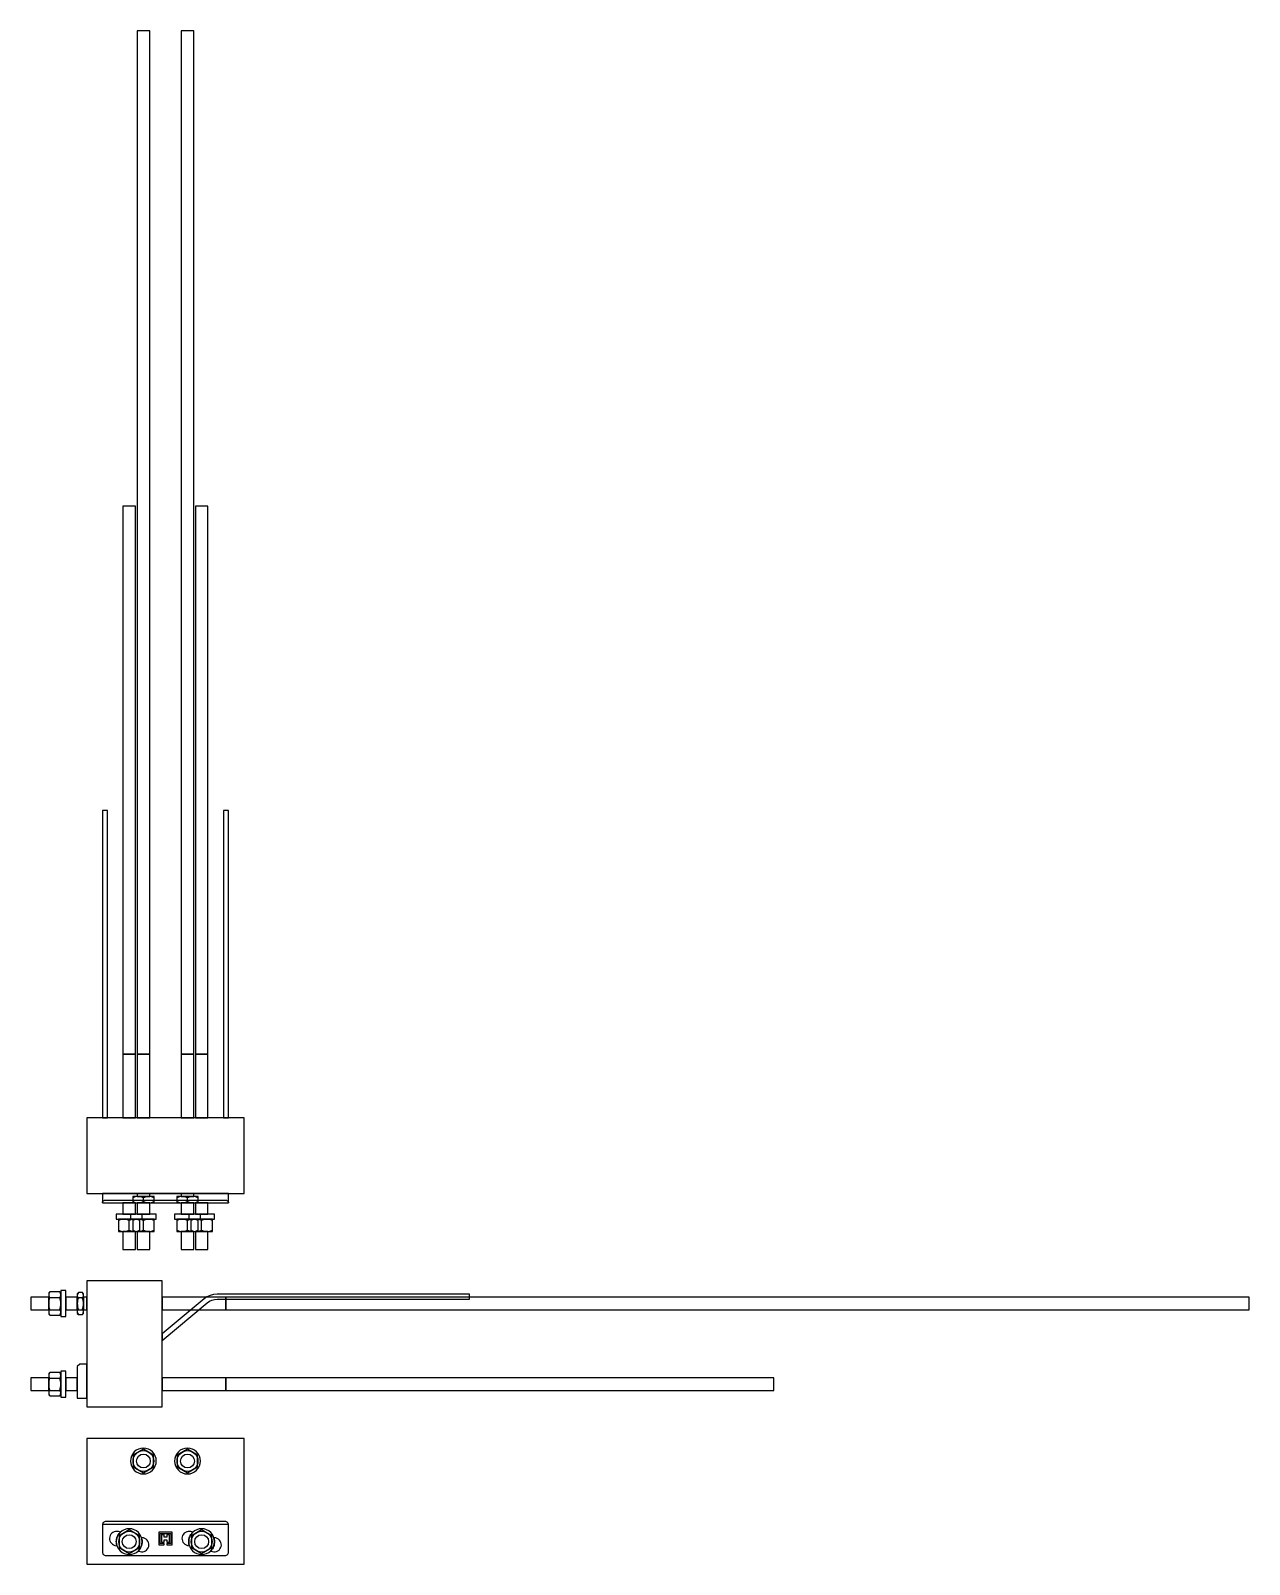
# Model space of a CAD drawing. Extents: x -89 to 1846, y -589 to 1846.
import ezdxf

# ---------------------------------------------------------------- set-up
doc = ezdxf.new("R2010")
doc.units = 0
doc.layers.add('Halfen', color=7, linetype='CONTINUOUS')

msp = doc.modelspace()

# ---------------------------------------------------------------- linework, layer by layer
at = {"layer": 'Halfen', "color": 7}
for p, q in [((90, -15), (90, -5)), ((160, -15), (160, -5)), ((67.5, -60.4), (67.5, -41)), ((90, -60.4), (90, -41)), ((160, -60.4), (160, -41)), ((182.5, -60.4), (182.5, -41)), ((-60.4, -165.185), (-41, -165.185)), ((-15, -165.185), (-5, -165.185)), ((-60.4, -184.815), (-41, -184.815)), ((-15, -184.815), (-5, -184.815)), ((-60.4, -293.185), (-41, -293.185)), ((-60.4, -312.815), (-41, -312.815)), ((25.101, -525), (224.899, -525))]:
    msp.add_line(p, q, dxfattribs=at)
for points in [[(100, 221), (100, 1846), (80, 1846), (80, 221)], [(170, 221), (170, 1846), (150, 1846), (150, 221)], [(77.5, 221), (77.5, 1091), (57.5, 1091), (57.5, 221)], [(192.5, 221), (192.5, 1091), (172.5, 1091), (172.5, 221)], [(25, 607.728), (25, 120), (33, 120), (33, 607.728)], [(217, 607.728), (217, 120), (225, 120), (225, 607.728)], [(57.5, 221), (57.5, 120), (77.5, 120), (77.5, 221)], [(80, 221), (80, 120), (100, 120), (100, 221)], [(150, 221), (150, 120), (170, 120), (170, 221)], [(172.5, 221), (172.5, 120), (192.5, 120), (192.5, 221)], [(0, 0), (250, 0), (250, 120), (0, 120)], [(25, -15), (225, -15), (225, 0), (25, 0)], [(80, 0), (80, -5), (100, -5), (100, 0)], [(150, 0), (150, -5), (170, -5), (170, 0)], [(57.5, -15), (57.5, -33), (77.5, -33), (77.5, -15)], [(73, -15), (107, -15), (107, -5), (73, -5)], [(80, -15), (80, -33), (100, -33), (100, -15)], [(143, -15), (177, -15), (177, -5), (143, -5)], [(150, -15), (150, -33), (170, -33), (170, -15)], [(172.5, -15), (172.5, -33), (192.5, -33), (192.5, -15)], [(47, -41), (88, -41), (88, -33), (47, -33)], [(50.5, -60.4), (84.5, -60.4), (84.5, -41), (50.5, -41)], [(69.5, -41), (110.5, -41), (110.5, -33), (69.5, -33)], [(73, -60.4), (107, -60.4), (107, -41), (73, -41)], [(139.5, -41), (180.5, -41), (180.5, -33), (139.5, -33)], [(143, -60.4), (177, -60.4), (177, -41), (143, -41)], [(162, -41), (203, -41), (203, -33), (162, -33)], [(165.5, -60.4), (199.5, -60.4), (199.5, -41), (165.5, -41)], [(57.5, -60.4), (57.5, -89), (77.5, -89), (77.5, -60.4)], [(80, -60.4), (80, -89), (100, -89), (100, -60.4)], [(150, -60.4), (150, -89), (170, -89), (170, -60.4)], [(172.5, -60.4), (172.5, -89), (192.5, -89), (192.5, -60.4)], [(0, -339), (120, -339), (120, -139), (0, -139)], [(-60.4, -165), (-89, -165), (-89, -185), (-60.4, -185)], [(-58.621, -193.645), (-42.779, -193.645), (-41, -191.866), (-41, -158.134), (-42.779, -156.355), (-58.621, -156.355), (-60.4, -158.134), (-60.4, -191.866)], [(-41, -195.5), (-33, -195.5), (-33, -154.5), (-41, -154.5)], [(-15, -165), (-33, -165), (-33, -185), (-15, -185)], [(-13.098, -192.515), (-6.902, -192.515), (-5, -190.613), (-5, -159.387), (-6.902, -157.485), (-13.098, -157.485), (-15, -159.387), (-15, -190.613)], [(0, -165), (-5, -165), (-5, -185), (0, -185)], [(607.728, -160.064), (206.919, -160.064), (201.362, -160.55), (195.974, -161.994), (190.919, -164.351), (186.35, -167.551), (120, -223.225), (120, -233.668), (191.492, -173.679), (194.919, -171.28), (198.71, -169.512), (202.751, -168.429), (206.919, -168.064), (607.728, -168.064)], [(221, -165), (120, -165), (120, -185), (221, -185)], [(221, -185), (1846, -185), (1846, -165), (221, -165)], [(-58.621, -321.645), (-42.779, -321.645), (-41, -319.866), (-41, -286.134), (-42.779, -284.355), (-58.621, -284.355), (-60.4, -286.134), (-60.4, -319.866)], [(-41, -323.5), (-33, -323.5), (-33, -282.5), (-41, -282.5)], [(-15, -325), (0, -325), (0, -271), (-11, -271), (-15, -275)], [(-60.4, -293), (-89, -293), (-89, -313), (-60.4, -313)], [(-15, -293), (-33, -293), (-33, -313), (-15, -313)], [(221, -293), (120, -293), (120, -313), (221, -313)], [(221, -313), (1091, -313), (1091, -293), (221, -293)], [(0, -589), (250, -589), (250, -389), (0, -389)], [(110.5, -425), (110.106, -421.001), (108.94, -417.155), (107.045, -413.611), (104.496, -410.504), (101.389, -407.955), (97.845, -406.06), (93.999, -404.894), (90, -404.5), (86.001, -404.894), (82.155, -406.06), (78.611, -407.955), (75.504, -410.504), (72.955, -413.611), (71.06, -417.155), (69.894, -421.001), (69.5, -425), (69.894, -428.999), (71.06, -432.845), (72.955, -436.389), (75.504, -439.496), (78.611, -442.045), (82.155, -443.94), (86.001, -445.106), (90, -445.5), (93.999, -445.106), (97.845, -443.94), (101.389, -442.045), (104.496, -439.496), (107.045, -436.389), (108.94, -432.845), (110.106, -428.999)], [(90, -443.645), (106.147, -434.322), (106.147, -415.678), (90, -406.355), (73.853, -415.678), (73.853, -434.322)], [(180.5, -425), (180.106, -421.001), (178.94, -417.155), (177.045, -413.611), (174.496, -410.504), (171.389, -407.955), (167.845, -406.06), (163.999, -404.894), (160, -404.5), (156.001, -404.894), (152.155, -406.06), (148.611, -407.955), (145.504, -410.504), (142.955, -413.611), (141.06, -417.155), (139.894, -421.001), (139.5, -425), (139.894, -428.999), (141.06, -432.845), (142.955, -436.389), (145.504, -439.496), (148.611, -442.045), (152.155, -443.94), (156.001, -445.106), (160, -445.5), (163.999, -445.106), (167.845, -443.94), (171.389, -442.045), (174.496, -439.496), (177.045, -436.389), (178.94, -432.845), (180.106, -428.999)], [(160, -443.645), (176.147, -434.322), (176.147, -415.678), (160, -406.355), (143.853, -415.678), (143.853, -434.322)], [(25, -570), (25.096, -570.975), (25.381, -571.913), (25.843, -572.778), (26.464, -573.536), (27.222, -574.157), (28.087, -574.619), (29.025, -574.904), (30, -575), (220, -575), (220.975, -574.904), (221.913, -574.619), (222.778, -574.157), (223.536, -573.536), (224.157, -572.778), (224.619, -571.913), (224.904, -570.975), (225, -570), (225, -526), (224.904, -525.025), (224.619, -524.087), (224.157, -523.222), (223.536, -522.464), (222.778, -521.843), (221.913, -521.381), (220.975, -521.096), (220, -521), (30, -521), (29.025, -521.096), (28.087, -521.381), (27.222, -521.843), (26.464, -522.464), (25.843, -523.222), (25.381, -524.087), (25.096, -525.025), (25, -526)], [(88, -553), (87.606, -549.001), (86.44, -545.155), (84.545, -541.611), (81.996, -538.504), (78.889, -535.955), (75.345, -534.06), (71.499, -532.894), (67.5, -532.5), (63.501, -532.894), (59.655, -534.06), (56.111, -535.955), (53.004, -538.504), (50.455, -541.611), (48.56, -545.155), (47.394, -549.001), (47, -553), (47.394, -556.999), (48.56, -560.845), (50.455, -564.389), (53.004, -567.496), (56.111, -570.045), (59.655, -571.94), (63.501, -573.106), (67.5, -573.5), (71.499, -573.106), (75.345, -571.94), (78.889, -570.045), (81.996, -567.496), (84.545, -564.389), (86.44, -560.845), (87.606, -556.999)], [(67.5, -571.645), (83.647, -562.322), (83.647, -543.678), (67.5, -534.355), (51.353, -543.678), (51.353, -562.322)], [(203, -553), (202.606, -549.001), (201.44, -545.155), (199.545, -541.611), (196.996, -538.504), (193.889, -535.955), (190.345, -534.06), (186.499, -532.894), (182.5, -532.5), (178.501, -532.894), (174.655, -534.06), (171.111, -535.955), (168.004, -538.504), (165.455, -541.611), (163.56, -545.155), (162.394, -549.001), (162, -553), (162.394, -556.999), (163.56, -560.845), (165.455, -564.389), (168.004, -567.496), (171.111, -570.045), (174.655, -571.94), (178.501, -573.106), (182.5, -573.5), (186.499, -573.106), (190.345, -571.94), (193.889, -570.045), (196.996, -567.496), (199.545, -564.389), (201.44, -560.845), (202.606, -556.999)], [(182.5, -571.645), (198.647, -562.322), (198.647, -543.678), (182.5, -534.355), (166.353, -543.678), (166.353, -562.322)], [(48.04, -536.763), (45.837, -536.874), (43.698, -537.412), (41.706, -538.357), (39.936, -539.673), (38.457, -541.308), (37.325, -543.201), (36.584, -545.278), (36.263, -547.46), (36.374, -549.663), (36.912, -551.802), (37.857, -553.794), (39.173, -555.564), (40.808, -557.043), (42.701, -558.175), (44.778, -558.916), (48.173, -559.762), (47.883, -558.951), (47.394, -556.999), (47.099, -555.009), (47, -553), (47.099, -550.991), (47.394, -549.001), (47.883, -547.049), (48.56, -545.155), (49.421, -543.336), (50.455, -541.611), (51.653, -539.995), (53.004, -538.504), (53.633, -537.935), (50.222, -537.084)], [(86.816, -546.208), (87.117, -547.049), (87.606, -549.001), (87.901, -550.991), (88, -553), (87.901, -555.009), (87.606, -556.999), (87.117, -558.951), (86.44, -560.845), (85.579, -562.664), (84.545, -564.389), (83.347, -566.005), (81.996, -567.496), (81.39, -568.044), (84.778, -568.889), (86.96, -569.21), (89.163, -569.1), (91.302, -568.561), (93.294, -567.616), (95.064, -566.301), (96.543, -564.665), (97.675, -562.772), (98.416, -560.695), (98.737, -558.513), (98.626, -556.31), (98.088, -554.172), (97.143, -552.179), (95.827, -550.409), (94.192, -548.93), (92.299, -547.798), (90.222, -547.057)], [(114.5, -558), (123, -558), (123, -556), (116.5, -556), (116.5, -540), (133.5, -540), (133.5, -556), (127, -556), (127, -558), (135.5, -558), (135.5, -538), (114.5, -538)], [(118.5, -554), (123, -554), (123, -550), (127, -550), (127, -554), (131.5, -554), (131.5, -542), (127, -542), (127, -546), (123, -546), (123, -542), (118.5, -542)], [(163.04, -536.763), (160.837, -536.874), (158.698, -537.412), (156.706, -538.357), (154.936, -539.673), (153.457, -541.308), (152.325, -543.201), (151.584, -545.278), (151.263, -547.46), (151.374, -549.663), (151.912, -551.802), (152.857, -553.794), (154.173, -555.564), (155.808, -557.043), (157.701, -558.175), (159.778, -558.916), (163.173, -559.762), (162.883, -558.951), (162.394, -556.999), (162.099, -555.009), (162, -553), (162.099, -550.991), (162.394, -549.001), (162.883, -547.049), (163.56, -545.155), (164.421, -543.336), (165.455, -541.611), (166.653, -539.995), (168.004, -538.504), (168.633, -537.935), (165.222, -537.084)], [(201.816, -546.208), (202.117, -547.049), (202.606, -549.001), (202.901, -550.991), (203, -553), (202.901, -555.009), (202.606, -556.999), (202.117, -558.951), (201.44, -560.845), (200.579, -562.664), (199.545, -564.389), (198.347, -566.005), (196.996, -567.496), (196.39, -568.044), (199.778, -568.889), (201.96, -569.21), (204.163, -569.1), (206.302, -568.561), (208.294, -567.616), (210.064, -566.301), (211.543, -564.665), (212.675, -562.772), (213.416, -560.695), (213.737, -558.513), (213.626, -556.31), (213.088, -554.172), (212.143, -552.179), (210.827, -550.409), (209.192, -548.93), (207.299, -547.798), (205.222, -547.057)]]:
    msp.add_lwpolyline(points, close=True, dxfattribs=at)
msp.add_lwpolyline([(25, -15), (25.077, -14.22), (25.304, -13.469), (25.674, -12.778), (26.172, -12.172), (26.778, -11.674), (27.469, -11.304), (28.22, -11.077), (29, -11), (221, -11), (221.78, -11.077), (222.531, -11.304), (223.222, -11.674), (223.828, -12.172), (224.326, -12.778), (224.696, -13.469), (224.923, -14.22), (225, -15)], dxfattribs=at)
for centre, radius in [((90, -425), 16.5), ((160, -425), 16.5), ((90, -425), 11), ((160, -425), 11), ((67.5, -553), 16.5), ((67.5, -553), 11), ((182.5, -553), 16.5), ((182.5, -553), 11)]:
    msp.add_circle(centre, radius, dxfattribs=at)
for centre, radius, start, end in [((81.5, -22.515), 17.515, 60.967979, 119.032021), ((81.5, 2.515), 17.515, 240.967987, 299.032013), ((98.5, -22.515), 17.515, 60.967979, 119.032021), ((98.5, 2.515), 17.515, 240.967987, 299.032013), ((151.5, -22.515), 17.515, 60.967979, 119.032021), ((151.5, 2.515), 17.515, 240.967987, 299.032013), ((168.5, -22.515), 17.515, 60.967979, 119.032021), ((168.5, 2.515), 17.515, 240.967987, 299.032013), ((59, -59.645), 18.645, 62.878025, 117.121971), ((76, -59.645), 18.645, 62.878025, 117.121971), ((81.5, -59.645), 18.645, 62.878025, 117.121971), ((98.5, -59.645), 18.645, 62.878025, 117.121971), ((151.5, -59.645), 18.645, 62.878025, 117.121971), ((168.5, -59.645), 18.645, 62.878025, 117.121971), ((174, -59.645), 18.645, 62.878025, 117.121971), ((191, -59.645), 18.645, 62.878025, 117.121971), ((59, -41.755), 18.645, 242.878021, 297.121979), ((76, -41.755), 18.645, 242.878021, 297.121979), ((81.5, -41.755), 18.645, 242.878021, 297.121979), ((98.5, -41.755), 18.645, 242.878021, 297.121979), ((151.5, -41.755), 18.645, 242.878021, 297.121979), ((168.5, -41.755), 18.645, 242.878021, 297.121979), ((174, -41.755), 18.645, 242.878021, 297.121979), ((191, -41.755), 18.645, 242.878021, 297.121979), ((-52.741, -161.262), 7.659, 140.152039, 219.847961), ((-32.432, -175), 27.968, 159.455093, 200.544907), ((-48.659, -161.262), 7.659, -39.847961, 39.847961), ((-68.968, -175), 27.968, -20.544922, 20.544909), ((-7.719, -162.392), 7.281, 137.625839, 222.374161), ((11.272, -175), 26.272, 158.063248, 201.936752), ((-12.281, -162.392), 7.281, -42.374176, 42.374165), ((-31.272, -175), 26.272, -21.936737, 21.936749), ((-52.741, -188.738), 7.659, 140.152039, 219.847961), ((-48.659, -188.738), 7.659, -39.847961, 39.847961), ((-7.719, -187.608), 7.281, 137.625839, 222.374161), ((-12.281, -187.608), 7.281, -42.374176, 42.374165), ((-52.741, -289.262), 7.659, 140.152039, 219.847961), ((-48.659, -289.262), 7.659, -39.847961, 39.847961), ((-32.432, -303), 27.968, 159.455093, 200.544907), ((-52.741, -316.738), 7.659, 140.152039, 219.847961), ((-68.968, -303), 27.968, -20.544922, 20.544909), ((-48.659, -316.738), 7.659, -39.847961, 39.847961)]:
    msp.add_arc(centre, radius, start, end, dxfattribs=at)

doc.saveas('drawing.dxf')
